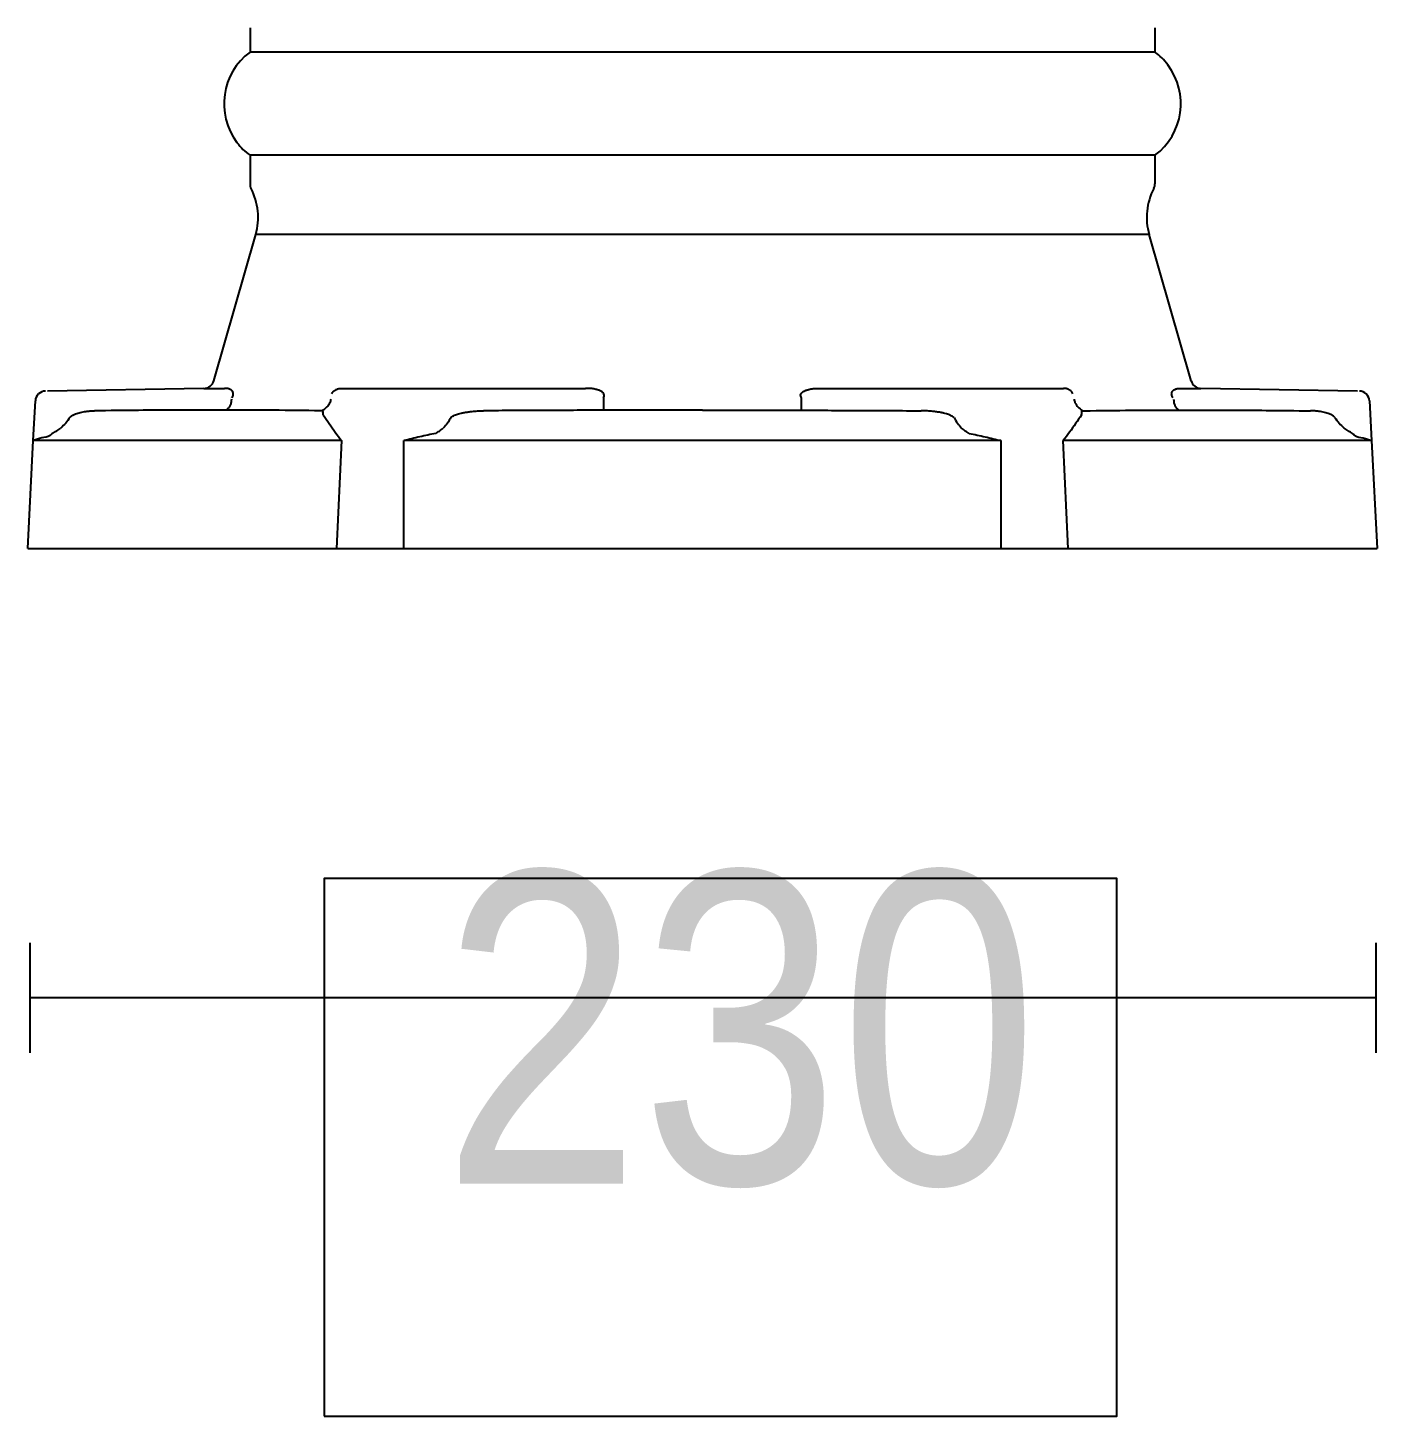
# Model space of a CAD drawing. Extents: x 0 to 275, y 0 to 470.
# Drawn here: x 47.42 to 92.13, y 0.04 to 46.04 of the extents above; entities that cross this region are included whole.
import ezdxf

# ---------------------------------------------------------------- set-up
doc = ezdxf.new("R2010")
doc.units = 0
doc.layers.add('LIVELLO_1', color=160, linetype='Continuous')
doc.styles.add('STD', font='txt')

# ---------------------------------------------------------------- blocks, each defined once
blk = doc.blocks.new('AI9-BLK1')
at = {"layer": 'LIVELLO_1', "color": 7}
for p, q in [((-83.043, -189.127), (-83.043, -189.93)), ((-53.06, -189.127), (-53.06, -189.93)), ((-53.06, -189.93), (-83.043, -189.93)), ((-83.043, -193.353), (-83.043, -194.296)), ((-53.06, -193.353), (-83.043, -193.353)), ((-53.06, -193.353), (-53.06, -194.296)), ((-84.243, -200.822), (-82.853, -195.972)), ((-53.254, -195.972), (-82.853, -195.972)), ((-51.865, -200.822), (-53.254, -195.972)), ((-84.57, -201.073), (-89.751, -201.161)), ((-84.57, -201.073), (-83.891, -201.073)), ((-80.02, -201.073), (-71.928, -201.073)), ((-71.337, -201.389), (-71.337, -201.799)), ((-64.771, -201.799), (-64.771, -201.389)), ((-64.18, -201.073), (-56.088, -201.073)), ((-52.216, -201.073), (-51.538, -201.073)), ((-46.352, -201.161), (-51.538, -201.073)), ((-90.224, -202.805), (-90.155, -201.485)), ((-45.953, -201.485), (-45.884, -202.805)), ((-90.407, -206.375), (-90.224, -202.805)), ((-80.012, -202.805), (-90.224, -202.805)), ((-80.012, -202.805), (-80.173, -206.375)), ((-77.946, -206.375), (-77.946, -202.805)), ((-68.052, -202.805), (-77.946, -202.805)), ((-58.163, -202.805), (-68.052, -202.805)), ((-58.163, -202.805), (-58.163, -206.375)), ((-45.884, -202.805), (-56.098, -202.805)), ((-55.935, -206.375), (-56.098, -202.805)), ((-45.884, -202.805), (-45.696, -206.375)), ((-90.407, -206.375), (-68.052, -206.375)), ((-68.052, -206.375), (-45.696, -206.375)), ((-90.34, -219.442), (-90.34, -223.089)), ((-45.745, -219.442), (-45.745, -223.089)), ((-45.745, -221.267), (-90.34, -221.267))]:
    blk.add_line(p, q, dxfattribs=at)
for points in [[(-80.624, -201.817), (-80.663, -201.817), (-80.705, -201.817)], [(-55.481, -201.817), (-55.44, -201.817), (-55.404, -201.817)]]:
    blk.add_lwpolyline(points, dxfattribs=at)
blk.add_lwpolyline([(-80.582, -235.123), (-54.328, -235.123), (-54.328, -217.308), (-80.582, -217.308)], close=True, dxfattribs=at)
for points, knots in [([(-83.043, -189.93), (-83.993, -190.64), (-84.185, -191.981), (-83.476, -192.926), (-83.352, -193.089), (-83.211, -193.234), (-83.043, -193.353)], [0, 0, 0, 0, 1, 1, 1, 2, 2, 2, 2]), ([(-53.06, -193.353), (-52.114, -192.643), (-51.92, -191.303), (-52.636, -190.358), (-52.756, -190.192), (-52.897, -190.05), (-53.06, -189.93)], [0, 0, 0, 0, 1, 1, 1, 2, 2, 2, 2]), ([(-83.65, -201.389), (-83.635, -201.369), (-83.622, -201.353), (-83.615, -201.333), (-83.609, -201.315), (-83.602, -201.299), (-83.602, -201.276), (-83.595, -201.267), (-83.595, -201.249), (-83.602, -201.238), (-83.602, -201.222), (-83.606, -201.211), (-83.609, -201.2), (-83.609, -201.193), (-83.613, -201.186), (-83.615, -201.179), (-83.622, -201.17), (-83.627, -201.168), (-83.632, -201.161), (-83.635, -201.152), (-83.641, -201.15), (-83.65, -201.145), (-83.653, -201.139), (-83.659, -201.136), (-83.668, -201.127), (-83.671, -201.125), (-83.678, -201.12), (-83.683, -201.118), (-83.694, -201.111), (-83.701, -201.107), (-83.704, -201.105), (-83.719, -201.1), (-83.73, -201.093), (-83.741, -201.091), (-83.754, -201.087), (-83.766, -201.082), (-83.783, -201.08), (-83.799, -201.08), (-83.814, -201.073), (-83.834, -201.073), (-83.834, -201.073), (-83.891, -201.073), (-83.891, -201.073)], [0, 0, 0, 0, 1, 1, 1, 2, 2, 2, 3, 3, 3, 4, 4, 4, 5, 5, 5, 6, 6, 6, 7, 7, 7, 8, 8, 8, 9, 9, 9, 10, 10, 10, 11, 11, 11, 12, 12, 12, 13, 13, 13, 14, 14, 14, 14]), ([(-83.659, -201.432), (-83.668, -201.464), (-83.668, -201.5), (-83.671, -201.534), (-83.678, -201.566), (-83.686, -201.595), (-83.701, -201.629), (-83.71, -201.658), (-83.726, -201.69), (-83.752, -201.717), (-83.778, -201.742), (-83.803, -201.767), (-83.834, -201.79)], [0, 0, 0, 0, 1, 1, 1, 2, 2, 2, 3, 3, 3, 4, 4, 4, 4]), ([(-80.367, -201.432), (-80.372, -201.453), (-80.379, -201.475), (-80.381, -201.493), (-80.385, -201.511), (-80.392, -201.534), (-80.397, -201.554)], [0, 0, 0, 0, 1, 1, 1, 2, 2, 2, 2]), ([(-80.33, -201.258), (-80.323, -201.245), (-80.316, -201.226), (-80.305, -201.211), (-80.293, -201.195), (-80.284, -201.181), (-80.272, -201.17), (-80.261, -201.163), (-80.249, -201.157), (-80.242, -201.145), (-80.233, -201.139), (-80.224, -201.136), (-80.215, -201.127), (-80.208, -201.125), (-80.202, -201.118), (-80.195, -201.111), (-80.189, -201.111), (-80.18, -201.105), (-80.177, -201.105), (-80.162, -201.1), (-80.154, -201.093), (-80.145, -201.091), (-80.133, -201.087), (-80.122, -201.082), (-80.111, -201.082), (-80.096, -201.08), (-80.085, -201.073), (-80.067, -201.073), (-80.067, -201.073), (-80.02, -201.073), (-80.02, -201.073)], [0, 0, 0, 0, 1, 1, 1, 2, 2, 2, 3, 3, 3, 4, 4, 4, 5, 5, 5, 6, 6, 6, 7, 7, 7, 8, 8, 8, 9, 9, 9, 10, 10, 10, 10]), ([(-71.337, -201.389), (-71.327, -201.369), (-71.316, -201.353), (-71.309, -201.333), (-71.305, -201.31), (-71.309, -201.292), (-71.316, -201.27), (-71.318, -201.258), (-71.327, -201.245), (-71.337, -201.233), (-71.347, -201.22), (-71.353, -201.211), (-71.367, -201.2), (-71.374, -201.193), (-71.386, -201.186), (-71.393, -201.179), (-71.404, -201.17), (-71.415, -201.168), (-71.425, -201.161), (-71.437, -201.152), (-71.451, -201.15), (-71.462, -201.145), (-71.473, -201.139), (-71.488, -201.136), (-71.504, -201.127), (-71.513, -201.125), (-71.53, -201.12), (-71.543, -201.118), (-71.557, -201.111), (-71.568, -201.107), (-71.583, -201.105), (-71.605, -201.1), (-71.627, -201.093), (-71.65, -201.091), (-71.676, -201.087), (-71.7, -201.082), (-71.722, -201.08), (-71.756, -201.08), (-71.789, -201.073), (-71.821, -201.073), (-71.821, -201.073), (-71.928, -201.073), (-71.928, -201.073)], [0, 0, 0, 0, 1, 1, 1, 2, 2, 2, 3, 3, 3, 4, 4, 4, 5, 5, 5, 6, 6, 6, 7, 7, 7, 8, 8, 8, 9, 9, 9, 10, 10, 10, 11, 11, 11, 12, 12, 12, 13, 13, 13, 14, 14, 14, 14]), ([(-64.771, -201.389), (-64.782, -201.369), (-64.792, -201.353), (-64.798, -201.333), (-64.803, -201.31), (-64.798, -201.292), (-64.792, -201.27), (-64.789, -201.258), (-64.782, -201.245), (-64.771, -201.233), (-64.763, -201.22), (-64.752, -201.211), (-64.741, -201.2), (-64.734, -201.193), (-64.721, -201.186), (-64.712, -201.179), (-64.701, -201.17), (-64.694, -201.168), (-64.683, -201.161), (-64.67, -201.152), (-64.657, -201.15), (-64.646, -201.145), (-64.632, -201.139), (-64.62, -201.136), (-64.606, -201.127), (-64.59, -201.125), (-64.579, -201.12), (-64.564, -201.118), (-64.551, -201.111), (-64.537, -201.107), (-64.525, -201.105), (-64.502, -201.1), (-64.482, -201.093), (-64.458, -201.091), (-64.432, -201.087), (-64.407, -201.082), (-64.387, -201.08), (-64.352, -201.08), (-64.319, -201.073), (-64.286, -201.073), (-64.286, -201.073), (-64.18, -201.073), (-64.18, -201.073)], [0, 0, 0, 0, 1, 1, 1, 2, 2, 2, 3, 3, 3, 4, 4, 4, 5, 5, 5, 6, 6, 6, 7, 7, 7, 8, 8, 8, 9, 9, 9, 10, 10, 10, 11, 11, 11, 12, 12, 12, 13, 13, 13, 14, 14, 14, 14]), ([(-55.777, -201.258), (-55.784, -201.245), (-55.791, -201.226), (-55.803, -201.211), (-55.815, -201.195), (-55.826, -201.181), (-55.835, -201.17), (-55.848, -201.163), (-55.854, -201.157), (-55.866, -201.145), (-55.877, -201.139), (-55.884, -201.136), (-55.896, -201.127), (-55.899, -201.125), (-55.905, -201.118), (-55.912, -201.111), (-55.921, -201.111), (-55.923, -201.105), (-55.93, -201.105), (-55.941, -201.1), (-55.954, -201.093), (-55.965, -201.091), (-55.974, -201.087), (-55.986, -201.082), (-55.998, -201.082), (-56.009, -201.08), (-56.023, -201.073), (-56.042, -201.073), (-56.042, -201.073), (-56.088, -201.073), (-56.088, -201.073)], [0, 0, 0, 0, 1, 1, 1, 2, 2, 2, 3, 3, 3, 4, 4, 4, 5, 5, 5, 6, 6, 6, 7, 7, 7, 8, 8, 8, 9, 9, 9, 10, 10, 10, 10]), ([(-55.74, -201.432), (-55.738, -201.453), (-55.729, -201.475), (-55.727, -201.493), (-55.722, -201.511), (-55.715, -201.534), (-55.711, -201.554)], [0, 0, 0, 0, 1, 1, 1, 2, 2, 2, 2]), ([(-52.459, -201.389), (-52.468, -201.369), (-52.485, -201.353), (-52.492, -201.333), (-52.503, -201.315), (-52.506, -201.299), (-52.506, -201.276), (-52.51, -201.267), (-52.51, -201.249), (-52.506, -201.238), (-52.506, -201.222), (-52.503, -201.211), (-52.499, -201.2), (-52.494, -201.193), (-52.492, -201.186), (-52.492, -201.179), (-52.485, -201.17), (-52.481, -201.168), (-52.476, -201.161), (-52.474, -201.152), (-52.466, -201.15), (-52.459, -201.145), (-52.455, -201.139), (-52.448, -201.136), (-52.441, -201.127), (-52.437, -201.125), (-52.43, -201.12), (-52.423, -201.118), (-52.415, -201.111), (-52.406, -201.107), (-52.399, -201.105), (-52.388, -201.1), (-52.379, -201.093), (-52.367, -201.091), (-52.353, -201.087), (-52.342, -201.082), (-52.328, -201.08), (-52.309, -201.08), (-52.293, -201.073), (-52.274, -201.073), (-52.274, -201.073), (-52.216, -201.073), (-52.216, -201.073)], [0, 0, 0, 0, 1, 1, 1, 2, 2, 2, 3, 3, 3, 4, 4, 4, 5, 5, 5, 6, 6, 6, 7, 7, 7, 8, 8, 8, 9, 9, 9, 10, 10, 10, 11, 11, 11, 12, 12, 12, 13, 13, 13, 14, 14, 14, 14]), ([(-52.443, -201.432), (-52.441, -201.464), (-52.441, -201.5), (-52.437, -201.534), (-52.43, -201.566), (-52.417, -201.595), (-52.406, -201.629), (-52.397, -201.658), (-52.379, -201.69), (-52.355, -201.717), (-52.33, -201.742), (-52.304, -201.767), (-52.274, -201.79)], [0, 0, 0, 0, 1, 1, 1, 2, 2, 2, 3, 3, 3, 4, 4, 4, 4]), ([(-89.013, -202.036), (-88.978, -202.011), (-88.95, -201.986), (-88.918, -201.962), (-88.887, -201.948), (-88.856, -201.932), (-88.82, -201.919), (-88.796, -201.912), (-88.77, -201.905), (-88.744, -201.894), (-88.719, -201.884), (-88.693, -201.878), (-88.668, -201.869), (-88.635, -201.862), (-88.606, -201.86), (-88.575, -201.853), (-88.542, -201.844), (-88.511, -201.842), (-88.48, -201.837), (-88.436, -201.83), (-88.392, -201.824), (-88.348, -201.819), (-88.295, -201.817), (-88.246, -201.817), (-88.195, -201.817)], [0, 0, 0, 0, 1, 1, 1, 2, 2, 2, 3, 3, 3, 4, 4, 4, 5, 5, 5, 6, 6, 6, 7, 7, 7, 8, 8, 8, 8]), ([(-83.834, -201.79), (-83.834, -201.79), (-84.671, -201.79), (-84.671, -201.79), (-84.965, -201.794), (-85.255, -201.794), (-85.544, -201.794), (-85.938, -201.799), (-86.339, -201.799), (-86.735, -201.801), (-87.221, -201.806), (-87.707, -201.81), (-88.195, -201.817)], [0, 0, 0, 0, 1, 1, 1, 2, 2, 2, 3, 3, 3, 4, 4, 4, 4]), ([(-80.705, -201.817), (-81.229, -201.81), (-81.747, -201.801), (-82.268, -201.799), (-82.791, -201.794), (-83.312, -201.794), (-83.834, -201.79)], [0, 0, 0, 0, 1, 1, 1, 2, 2, 2, 2]), ([(-80.397, -201.554), (-80.425, -201.6), (-80.46, -201.652), (-80.494, -201.686), (-80.536, -201.731), (-80.591, -201.771), (-80.637, -201.81)], [0, 0, 0, 0, 1, 1, 1, 2, 2, 2, 2]), ([(-80.617, -201.948), (-80.619, -201.925), (-80.624, -201.905), (-80.624, -201.88), (-80.626, -201.86), (-80.626, -201.837), (-80.624, -201.817)], [0, 0, 0, 0, 1, 1, 1, 2, 2, 2, 2]), ([(-76.389, -202.036), (-76.35, -202.011), (-76.309, -201.986), (-76.264, -201.962), (-76.225, -201.943), (-76.181, -201.93), (-76.139, -201.919), (-76.107, -201.912), (-76.075, -201.905), (-76.042, -201.894), (-76.004, -201.884), (-75.968, -201.878), (-75.938, -201.869), (-75.898, -201.862), (-75.854, -201.86), (-75.814, -201.853), (-75.772, -201.844), (-75.728, -201.842), (-75.683, -201.837), (-75.628, -201.83), (-75.565, -201.824), (-75.507, -201.819), (-75.438, -201.817), (-75.37, -201.817), (-75.306, -201.817)], [0, 0, 0, 0, 1, 1, 1, 2, 2, 2, 3, 3, 3, 4, 4, 4, 5, 5, 5, 6, 6, 6, 7, 7, 7, 8, 8, 8, 8]), ([(-71.337, -201.799), (-71.997, -201.799), (-72.659, -201.801), (-73.319, -201.806), (-73.983, -201.806), (-74.641, -201.81), (-75.306, -201.817)], [0, 0, 0, 0, 1, 1, 1, 2, 2, 2, 2]), ([(-68.052, -201.79), (-68.052, -201.79), (-68.052, -201.79), (-68.052, -201.79), (-68.052, -201.79), (-68.057, -201.79), (-68.057, -201.79), (-68.057, -201.79), (-68.059, -201.79), (-68.059, -201.79), (-68.059, -201.79), (-68.063, -201.79), (-68.063, -201.79), (-68.063, -201.79), (-68.068, -201.79), (-68.068, -201.79), (-68.068, -201.79), (-68.07, -201.79), (-68.07, -201.79), (-68.07, -201.79), (-68.075, -201.79), (-68.075, -201.79), (-68.075, -201.79), (-68.077, -201.79), (-68.077, -201.79), (-68.077, -201.79), (-68.086, -201.79), (-68.086, -201.79), (-68.086, -201.79), (-68.088, -201.79), (-68.088, -201.79), (-68.088, -201.79), (-68.095, -201.79), (-68.095, -201.79), (-68.095, -201.79), (-68.101, -201.79), (-68.101, -201.79), (-68.101, -201.79), (-68.107, -201.79), (-68.107, -201.79), (-68.107, -201.79), (-68.119, -201.79), (-68.119, -201.79), (-68.119, -201.79), (-68.121, -201.79), (-68.121, -201.79), (-68.121, -201.79), (-68.132, -201.79), (-68.132, -201.79), (-68.132, -201.79), (-68.139, -201.79), (-68.139, -201.79), (-68.139, -201.79), (-68.146, -201.79), (-68.146, -201.79), (-68.146, -201.79), (-68.158, -201.79), (-68.158, -201.79), (-68.158, -201.79), (-68.165, -201.79), (-68.165, -201.79), (-68.165, -201.79), (-68.176, -201.79), (-68.176, -201.79), (-68.176, -201.79), (-68.188, -201.79), (-68.188, -201.79), (-68.188, -201.79), (-68.2, -201.79), (-68.2, -201.79), (-68.2, -201.79), (-68.207, -201.79), (-68.207, -201.79), (-68.207, -201.79), (-68.216, -201.79), (-68.216, -201.79), (-68.216, -201.79), (-68.232, -201.79), (-68.232, -201.79), (-68.232, -201.79), (-68.244, -201.79), (-68.244, -201.79), (-68.244, -201.79), (-68.253, -201.79), (-68.253, -201.79), (-68.253, -201.79), (-68.265, -201.79), (-68.265, -201.79), (-68.265, -201.79), (-68.276, -201.79), (-68.276, -201.79), (-68.276, -201.79), (-68.29, -201.79), (-68.29, -201.79), (-68.29, -201.79), (-68.304, -201.79), (-68.304, -201.79), (-68.304, -201.79), (-68.316, -201.79), (-68.316, -201.79), (-68.316, -201.79), (-68.327, -201.79), (-68.327, -201.79), (-68.327, -201.79), (-68.341, -201.79), (-68.341, -201.79), (-68.341, -201.79), (-68.357, -201.79), (-68.357, -201.79), (-68.357, -201.79), (-68.371, -201.79), (-68.371, -201.79), (-68.371, -201.79), (-68.382, -201.79), (-68.382, -201.79), (-68.382, -201.79), (-68.397, -201.79), (-68.397, -201.79), (-68.397, -201.79), (-68.41, -201.79), (-68.41, -201.79), (-68.41, -201.79), (-68.426, -201.79), (-68.426, -201.79), (-68.426, -201.79), (-68.441, -201.79), (-68.441, -201.79), (-68.441, -201.79), (-68.452, -201.79), (-68.452, -201.79), (-68.452, -201.79), (-68.47, -201.79), (-68.47, -201.79), (-68.47, -201.79), (-68.484, -201.79), (-68.484, -201.79), (-68.484, -201.79), (-68.499, -201.79), (-68.499, -201.79), (-68.499, -201.79), (-68.515, -201.79), (-68.515, -201.79), (-68.515, -201.79), (-68.528, -201.79), (-68.528, -201.79), (-68.528, -201.79), (-68.543, -201.79), (-68.543, -201.79), (-68.543, -201.79), (-68.559, -201.79), (-68.559, -201.79), (-68.559, -201.79), (-68.572, -201.79), (-68.572, -201.79), (-68.572, -201.79), (-68.591, -201.79), (-68.591, -201.79), (-68.591, -201.79), (-68.605, -201.79), (-68.605, -201.79), (-68.605, -201.79), (-68.618, -201.79), (-68.618, -201.79), (-68.618, -201.79), (-68.635, -201.79), (-68.635, -201.79), (-68.635, -201.79), (-68.649, -201.79), (-68.649, -201.79), (-68.649, -201.79), (-68.667, -201.79), (-68.667, -201.79), (-68.667, -201.79), (-68.68, -201.79), (-68.68, -201.79), (-68.68, -201.79), (-68.698, -201.79), (-68.698, -201.79), (-68.698, -201.79), (-68.711, -201.79), (-68.711, -201.79), (-68.711, -201.79), (-68.76, -201.79), (-68.76, -201.79), (-68.76, -201.79), (-68.806, -201.79), (-68.806, -201.79), (-68.806, -201.79), (-68.855, -201.79), (-68.855, -201.79), (-68.855, -201.79), (-68.901, -201.79), (-68.901, -201.79), (-68.901, -201.79), (-68.95, -201.79), (-68.95, -201.79), (-68.95, -201.79), (-68.996, -201.79), (-68.996, -201.79), (-68.996, -201.79), (-69.04, -201.79), (-69.04, -201.79), (-69.04, -201.79), (-69.089, -201.79), (-69.089, -201.79), (-69.089, -201.79), (-69.133, -201.79), (-69.133, -201.79), (-69.133, -201.79), (-69.177, -201.79), (-69.177, -201.79), (-69.177, -201.79), (-69.226, -201.79), (-69.226, -201.79), (-69.226, -201.79), (-69.272, -201.79), (-69.272, -201.79), (-69.272, -201.79), (-69.316, -201.79), (-69.316, -201.79), (-69.316, -201.79), (-69.36, -201.79), (-69.36, -201.79), (-69.36, -201.79), (-69.409, -201.79), (-69.409, -201.79), (-69.418, -201.794), (-69.436, -201.794), (-69.453, -201.794), (-69.453, -201.794), (-69.496, -201.794), (-69.496, -201.794), (-69.496, -201.794), (-69.542, -201.794), (-69.542, -201.794), (-69.542, -201.794), (-69.591, -201.794), (-69.591, -201.794), (-69.591, -201.794), (-69.635, -201.794), (-69.635, -201.794), (-69.635, -201.794), (-69.679, -201.794), (-69.679, -201.794), (-69.679, -201.794), (-69.725, -201.794), (-69.725, -201.794), (-69.725, -201.794), (-69.774, -201.794), (-69.774, -201.794), (-69.774, -201.794), (-69.82, -201.794), (-69.82, -201.794), (-69.82, -201.794), (-69.869, -201.794), (-69.869, -201.794), (-69.869, -201.794), (-69.918, -201.794), (-69.918, -201.794), (-69.918, -201.794), (-69.944, -201.794), (-69.944, -201.794), (-69.944, -201.794), (-69.968, -201.794), (-69.968, -201.794), (-69.968, -201.794), (-69.994, -201.794), (-69.994, -201.794), (-69.994, -201.794), (-70.019, -201.794), (-70.019, -201.794), (-70.019, -201.794), (-70.045, -201.794), (-70.045, -201.794), (-70.045, -201.794), (-70.075, -201.794), (-70.075, -201.794), (-70.075, -201.794), (-70.101, -201.794), (-70.101, -201.794), (-70.101, -201.794), (-70.127, -201.794), (-70.127, -201.794), (-70.127, -201.794), (-70.151, -201.794), (-70.151, -201.794), (-70.151, -201.794), (-70.18, -201.794), (-70.18, -201.794), (-70.18, -201.794), (-70.205, -201.794), (-70.205, -201.794), (-70.205, -201.794), (-70.233, -201.794), (-70.233, -201.794), (-70.233, -201.794), (-70.26, -201.794), (-70.26, -201.794), (-70.26, -201.794), (-70.286, -201.794), (-70.286, -201.794), (-70.286, -201.794), (-70.311, -201.794), (-70.311, -201.794), (-70.311, -201.794), (-70.339, -201.794), (-70.339, -201.794), (-70.339, -201.794), (-70.367, -201.794), (-70.367, -201.794), (-70.367, -201.794), (-70.392, -201.794), (-70.392, -201.794), (-70.392, -201.794), (-70.418, -201.794), (-70.418, -201.794), (-70.418, -201.794), (-70.448, -201.794), (-70.448, -201.794), (-70.448, -201.794), (-70.474, -201.794), (-70.474, -201.794), (-70.474, -201.794), (-70.499, -201.794), (-70.499, -201.794), (-70.499, -201.794), (-70.525, -201.794), (-70.525, -201.794), (-70.525, -201.794), (-70.55, -201.794), (-70.55, -201.794), (-70.55, -201.794), (-70.576, -201.794), (-70.576, -201.794), (-70.576, -201.794), (-70.6, -201.794), (-70.6, -201.794), (-70.6, -201.794), (-70.626, -201.794), (-70.626, -201.794), (-70.626, -201.794), (-70.653, -201.794), (-70.653, -201.794), (-70.653, -201.794), (-70.679, -201.794), (-70.679, -201.794), (-70.679, -201.794), (-70.705, -201.794), (-70.705, -201.794), (-70.705, -201.794), (-70.73, -201.794), (-70.73, -201.794), (-70.73, -201.794), (-70.756, -201.794), (-70.756, -201.794), (-70.756, -201.794), (-70.777, -201.794), (-70.777, -201.794), (-70.777, -201.794), (-70.803, -201.794), (-70.803, -201.794), (-70.803, -201.794), (-70.825, -201.794), (-70.825, -201.794), (-70.825, -201.794), (-70.851, -201.794), (-70.851, -201.794), (-70.851, -201.794), (-70.876, -201.794), (-70.876, -201.794), (-70.876, -201.794), (-70.9, -201.794), (-70.9, -201.794), (-70.9, -201.794), (-70.92, -201.794), (-70.92, -201.794), (-70.92, -201.794), (-70.941, -201.794), (-70.941, -201.794), (-70.941, -201.794), (-70.964, -201.794), (-70.964, -201.794), (-70.964, -201.794), (-70.989, -201.794), (-70.989, -201.794), (-70.989, -201.794), (-71.008, -201.794), (-71.008, -201.794), (-71.008, -201.794), (-71.029, -201.794), (-71.029, -201.794), (-71.029, -201.794), (-71.053, -201.794), (-71.053, -201.794), (-71.053, -201.794), (-71.073, -201.794), (-71.073, -201.794), (-71.073, -201.794), (-71.097, -201.794), (-71.097, -201.794), (-71.097, -201.794), (-71.115, -201.794), (-71.115, -201.794), (-71.115, -201.794), (-71.133, -201.794), (-71.133, -201.794), (-71.133, -201.794), (-71.154, -201.794), (-71.154, -201.794), (-71.154, -201.794), (-71.172, -201.794), (-71.172, -201.794), (-71.172, -201.794), (-71.192, -201.794), (-71.192, -201.794), (-71.192, -201.794), (-71.21, -201.794), (-71.21, -201.794), (-71.21, -201.794), (-71.228, -201.794), (-71.228, -201.794), (-71.228, -201.794), (-71.243, -201.794), (-71.243, -201.794), (-71.243, -201.794), (-71.261, -201.794), (-71.261, -201.794), (-71.261, -201.794), (-71.276, -201.794), (-71.276, -201.794), (-71.276, -201.794), (-71.293, -201.794), (-71.293, -201.794), (-71.298, -201.794), (-71.302, -201.794), (-71.309, -201.799), (-71.309, -201.799), (-71.323, -201.799), (-71.323, -201.799), (-71.323, -201.799), (-71.337, -201.799), (-71.337, -201.799)], [0, 0, 0, 0, 1, 1, 1, 2, 2, 2, 3, 3, 3, 4, 4, 4, 5, 5, 5, 6, 6, 6, 7, 7, 7, 8, 8, 8, 9, 9, 9, 10, 10, 10, 11, 11, 11, 12, 12, 12, 13, 13, 13, 14, 14, 14, 15, 15, 15, 16, 16, 16, 17, 17, 17, 18, 18, 18, 19, 19, 19, 20, 20, 20, 21, 21, 21, 22, 22, 22, 23, 23, 23, 24, 24, 24, 25, 25, 25, 26, 26, 26, 27, 27, 27, 28, 28, 28, 29, 29, 29, 30, 30, 30, 31, 31, 31, 32, 32, 32, 33, 33, 33, 34, 34, 34, 35, 35, 35, 36, 36, 36, 37, 37, 37, 38, 38, 38, 39, 39, 39, 40, 40, 40, 41, 41, 41, 42, 42, 42, 43, 43, 43, 44, 44, 44, 45, 45, 45, 46, 46, 46, 47, 47, 47, 48, 48, 48, 49, 49, 49, 50, 50, 50, 51, 51, 51, 52, 52, 52, 53, 53, 53, 54, 54, 54, 55, 55, 55, 56, 56, 56, 57, 57, 57, 58, 58, 58, 59, 59, 59, 60, 60, 60, 61, 61, 61, 62, 62, 62, 63, 63, 63, 64, 64, 64, 65, 65, 65, 66, 66, 66, 67, 67, 67, 68, 68, 68, 69, 69, 69, 70, 70, 70, 71, 71, 71, 72, 72, 72, 73, 73, 73, 74, 74, 74, 75, 75, 75, 76, 76, 76, 77, 77, 77, 78, 78, 78, 79, 79, 79, 80, 80, 80, 81, 81, 81, 82, 82, 82, 83, 83, 83, 84, 84, 84, 85, 85, 85, 86, 86, 86, 87, 87, 87, 88, 88, 88, 89, 89, 89, 90, 90, 90, 91, 91, 91, 92, 92, 92, 93, 93, 93, 94, 94, 94, 95, 95, 95, 96, 96, 96, 97, 97, 97, 98, 98, 98, 99, 99, 99, 100, 100, 100, 101, 101, 101, 102, 102, 102, 103, 103, 103, 104, 104, 104, 105, 105, 105, 106, 106, 106, 107, 107, 107, 108, 108, 108, 109, 109, 109, 110, 110, 110, 111, 111, 111, 112, 112, 112, 113, 113, 113, 114, 114, 114, 115, 115, 115, 116, 116, 116, 117, 117, 117, 118, 118, 118, 119, 119, 119, 120, 120, 120, 121, 121, 121, 122, 122, 122, 123, 123, 123, 124, 124, 124, 125, 125, 125, 126, 126, 126, 127, 127, 127, 128, 128, 128, 129, 129, 129, 130, 130, 130, 131, 131, 131, 132, 132, 132, 133, 133, 133, 134, 134, 134, 135, 135, 135, 136, 136, 136, 137, 137, 137, 138, 138, 138, 139, 139, 139, 140, 140, 140, 141, 141, 141, 142, 142, 142, 143, 143, 143, 144, 144, 144, 145, 145, 145, 146, 146, 146, 147, 147, 147, 147]), ([(-68.052, -201.79), (-68.052, -201.79), (-68.052, -201.79), (-68.052, -201.79), (-68.052, -201.79), (-68.049, -201.79), (-68.049, -201.79), (-68.049, -201.79), (-68.044, -201.79), (-68.044, -201.79), (-68.044, -201.79), (-68.042, -201.79), (-68.042, -201.79), (-68.042, -201.79), (-68.037, -201.79), (-68.037, -201.79), (-68.037, -201.79), (-68.033, -201.79), (-68.033, -201.79), (-68.033, -201.79), (-68.031, -201.79), (-68.031, -201.79), (-68.031, -201.79), (-68.024, -201.79), (-68.024, -201.79), (-68.024, -201.79), (-68.019, -201.79), (-68.019, -201.79), (-68.019, -201.79), (-68.013, -201.79), (-68.013, -201.79), (-68.013, -201.79), (-68.006, -201.79), (-68.006, -201.79), (-68.006, -201.79), (-67.998, -201.79), (-67.998, -201.79), (-67.998, -201.79), (-67.989, -201.79), (-67.989, -201.79), (-67.989, -201.79), (-67.982, -201.79), (-67.982, -201.79), (-67.982, -201.79), (-67.975, -201.79), (-67.975, -201.79), (-67.975, -201.79), (-67.968, -201.79), (-67.968, -201.79), (-67.968, -201.79), (-67.957, -201.79), (-67.957, -201.79), (-67.957, -201.79), (-67.949, -201.79), (-67.949, -201.79), (-67.949, -201.79), (-67.942, -201.79), (-67.942, -201.79), (-67.942, -201.79), (-67.931, -201.79), (-67.931, -201.79), (-67.931, -201.79), (-67.92, -201.79), (-67.92, -201.79), (-67.92, -201.79), (-67.911, -201.79), (-67.911, -201.79), (-67.911, -201.79), (-67.898, -201.79), (-67.898, -201.79), (-67.898, -201.79), (-67.887, -201.79), (-67.887, -201.79), (-67.887, -201.79), (-67.876, -201.79), (-67.876, -201.79), (-67.876, -201.79), (-67.867, -201.79), (-67.867, -201.79), (-67.867, -201.79), (-67.854, -201.79), (-67.854, -201.79), (-67.854, -201.79), (-67.843, -201.79), (-67.843, -201.79), (-67.843, -201.79), (-67.832, -201.79), (-67.832, -201.79), (-67.832, -201.79), (-67.818, -201.79), (-67.818, -201.79), (-67.818, -201.79), (-67.803, -201.79), (-67.803, -201.79), (-67.803, -201.79), (-67.792, -201.79), (-67.792, -201.79), (-67.792, -201.79), (-67.778, -201.79), (-67.778, -201.79), (-67.778, -201.79), (-67.767, -201.79), (-67.767, -201.79), (-67.767, -201.79), (-67.752, -201.79), (-67.752, -201.79), (-67.752, -201.79), (-67.737, -201.79), (-67.737, -201.79), (-67.737, -201.79), (-67.728, -201.79), (-67.728, -201.79), (-67.728, -201.79), (-67.711, -201.79), (-67.711, -201.79), (-67.711, -201.79), (-67.697, -201.79), (-67.697, -201.79), (-67.697, -201.79), (-67.681, -201.79), (-67.681, -201.79), (-67.681, -201.79), (-67.668, -201.79), (-67.668, -201.79), (-67.668, -201.79), (-67.653, -201.79), (-67.653, -201.79), (-67.653, -201.79), (-67.639, -201.79), (-67.639, -201.79), (-67.639, -201.79), (-67.624, -201.79), (-67.624, -201.79), (-67.624, -201.79), (-67.609, -201.79), (-67.609, -201.79), (-67.609, -201.79), (-67.595, -201.79), (-67.595, -201.79), (-67.595, -201.79), (-67.58, -201.79), (-67.58, -201.79), (-67.58, -201.79), (-67.56, -201.79), (-67.56, -201.79), (-67.56, -201.79), (-67.547, -201.79), (-67.547, -201.79), (-67.547, -201.79), (-67.535, -201.79), (-67.535, -201.79), (-67.535, -201.79), (-67.516, -201.79), (-67.516, -201.79), (-67.516, -201.79), (-67.503, -201.79), (-67.503, -201.79), (-67.503, -201.79), (-67.489, -201.79), (-67.489, -201.79), (-67.489, -201.79), (-67.473, -201.79), (-67.473, -201.79), (-67.473, -201.79), (-67.459, -201.79), (-67.459, -201.79), (-67.459, -201.79), (-67.441, -201.79), (-67.441, -201.79), (-67.441, -201.79), (-67.427, -201.79), (-67.427, -201.79), (-67.427, -201.79), (-67.41, -201.79), (-67.41, -201.79), (-67.41, -201.79), (-67.396, -201.79), (-67.396, -201.79), (-67.396, -201.79), (-67.35, -201.79), (-67.35, -201.79), (-67.35, -201.79), (-67.301, -201.79), (-67.301, -201.79), (-67.301, -201.79), (-67.253, -201.79), (-67.253, -201.79), (-67.253, -201.79), (-67.206, -201.79), (-67.206, -201.79), (-67.206, -201.79), (-67.158, -201.79), (-67.158, -201.79), (-67.158, -201.79), (-67.111, -201.79), (-67.111, -201.79), (-67.111, -201.79), (-67.067, -201.79), (-67.067, -201.79), (-67.067, -201.79), (-67.019, -201.79), (-67.019, -201.79), (-67.019, -201.79), (-66.975, -201.79), (-66.975, -201.79), (-66.975, -201.79), (-66.928, -201.79), (-66.928, -201.79), (-66.928, -201.79), (-66.884, -201.79), (-66.884, -201.79), (-66.884, -201.79), (-66.836, -201.79), (-66.836, -201.79), (-66.836, -201.79), (-66.791, -201.79), (-66.791, -201.79), (-66.791, -201.79), (-66.747, -201.79), (-66.747, -201.79), (-66.747, -201.79), (-66.702, -201.79), (-66.702, -201.79), (-66.685, -201.794), (-66.672, -201.794), (-66.658, -201.794), (-66.658, -201.794), (-66.614, -201.794), (-66.614, -201.794), (-66.614, -201.794), (-66.565, -201.794), (-66.565, -201.794), (-66.565, -201.794), (-66.517, -201.794), (-66.517, -201.794), (-66.517, -201.794), (-66.473, -201.794), (-66.473, -201.794), (-66.473, -201.794), (-66.426, -201.794), (-66.426, -201.794), (-66.426, -201.794), (-66.382, -201.794), (-66.382, -201.794), (-66.382, -201.794), (-66.334, -201.794), (-66.334, -201.794), (-66.334, -201.794), (-66.287, -201.794), (-66.287, -201.794), (-66.287, -201.794), (-66.239, -201.794), (-66.239, -201.794), (-66.239, -201.794), (-66.192, -201.794), (-66.192, -201.794), (-66.192, -201.794), (-66.164, -201.794), (-66.164, -201.794), (-66.164, -201.794), (-66.141, -201.794), (-66.141, -201.794), (-66.141, -201.794), (-66.111, -201.794), (-66.111, -201.794), (-66.111, -201.794), (-66.086, -201.794), (-66.086, -201.794), (-66.086, -201.794), (-66.062, -201.794), (-66.062, -201.794), (-66.062, -201.794), (-66.035, -201.794), (-66.035, -201.794), (-66.035, -201.794), (-66.009, -201.794), (-66.009, -201.794), (-66.009, -201.794), (-65.98, -201.794), (-65.98, -201.794), (-65.98, -201.794), (-65.954, -201.794), (-65.954, -201.794), (-65.954, -201.794), (-65.929, -201.794), (-65.929, -201.794), (-65.929, -201.794), (-65.903, -201.794), (-65.903, -201.794), (-65.903, -201.794), (-65.877, -201.794), (-65.877, -201.794), (-65.877, -201.794), (-65.847, -201.794), (-65.847, -201.794), (-65.847, -201.794), (-65.821, -201.794), (-65.821, -201.794), (-65.821, -201.794), (-65.792, -201.794), (-65.792, -201.794), (-65.792, -201.794), (-65.766, -201.794), (-65.766, -201.794), (-65.766, -201.794), (-65.741, -201.794), (-65.741, -201.794), (-65.741, -201.794), (-65.715, -201.794), (-65.715, -201.794), (-65.715, -201.794), (-65.69, -201.794), (-65.69, -201.794), (-65.69, -201.794), (-65.66, -201.794), (-65.66, -201.794), (-65.66, -201.794), (-65.634, -201.794), (-65.634, -201.794), (-65.634, -201.794), (-65.609, -201.794), (-65.609, -201.794), (-65.609, -201.794), (-65.583, -201.794), (-65.583, -201.794), (-65.583, -201.794), (-65.558, -201.794), (-65.558, -201.794), (-65.558, -201.794), (-65.527, -201.794), (-65.527, -201.794), (-65.527, -201.794), (-65.507, -201.794), (-65.507, -201.794), (-65.507, -201.794), (-65.481, -201.794), (-65.481, -201.794), (-65.481, -201.794), (-65.452, -201.794), (-65.452, -201.794), (-65.452, -201.794), (-65.43, -201.794), (-65.43, -201.794), (-65.43, -201.794), (-65.403, -201.794), (-65.403, -201.794), (-65.403, -201.794), (-65.377, -201.794), (-65.377, -201.794), (-65.377, -201.794), (-65.352, -201.794), (-65.352, -201.794), (-65.352, -201.794), (-65.331, -201.794), (-65.331, -201.794), (-65.331, -201.794), (-65.306, -201.794), (-65.306, -201.794), (-65.306, -201.794), (-65.282, -201.794), (-65.282, -201.794), (-65.282, -201.794), (-65.257, -201.794), (-65.257, -201.794), (-65.257, -201.794), (-65.231, -201.794), (-65.231, -201.794), (-65.231, -201.794), (-65.211, -201.794), (-65.211, -201.794), (-65.211, -201.794), (-65.187, -201.794), (-65.187, -201.794), (-65.187, -201.794), (-65.162, -201.794), (-65.162, -201.794), (-65.162, -201.794), (-65.141, -201.794), (-65.141, -201.794), (-65.141, -201.794), (-65.118, -201.794), (-65.118, -201.794), (-65.118, -201.794), (-65.097, -201.794), (-65.097, -201.794), (-65.097, -201.794), (-65.074, -201.794), (-65.074, -201.794), (-65.074, -201.794), (-65.055, -201.794), (-65.055, -201.794), (-65.055, -201.794), (-65.035, -201.794), (-65.035, -201.794), (-65.035, -201.794), (-65.011, -201.794), (-65.011, -201.794), (-65.011, -201.794), (-64.993, -201.794), (-64.993, -201.794), (-64.993, -201.794), (-64.975, -201.794), (-64.975, -201.794), (-64.975, -201.794), (-64.953, -201.794), (-64.953, -201.794), (-64.953, -201.794), (-64.935, -201.794), (-64.935, -201.794), (-64.935, -201.794), (-64.917, -201.794), (-64.917, -201.794), (-64.917, -201.794), (-64.898, -201.794), (-64.898, -201.794), (-64.898, -201.794), (-64.88, -201.794), (-64.88, -201.794), (-64.88, -201.794), (-64.865, -201.794), (-64.865, -201.794), (-64.865, -201.794), (-64.847, -201.794), (-64.847, -201.794), (-64.847, -201.794), (-64.833, -201.794), (-64.833, -201.794), (-64.833, -201.794), (-64.814, -201.794), (-64.814, -201.794), (-64.81, -201.794), (-64.803, -201.794), (-64.798, -201.799), (-64.798, -201.799), (-64.785, -201.799), (-64.785, -201.799), (-64.785, -201.799), (-64.771, -201.799), (-64.771, -201.799)], [0, 0, 0, 0, 1, 1, 1, 2, 2, 2, 3, 3, 3, 4, 4, 4, 5, 5, 5, 6, 6, 6, 7, 7, 7, 8, 8, 8, 9, 9, 9, 10, 10, 10, 11, 11, 11, 12, 12, 12, 13, 13, 13, 14, 14, 14, 15, 15, 15, 16, 16, 16, 17, 17, 17, 18, 18, 18, 19, 19, 19, 20, 20, 20, 21, 21, 21, 22, 22, 22, 23, 23, 23, 24, 24, 24, 25, 25, 25, 26, 26, 26, 27, 27, 27, 28, 28, 28, 29, 29, 29, 30, 30, 30, 31, 31, 31, 32, 32, 32, 33, 33, 33, 34, 34, 34, 35, 35, 35, 36, 36, 36, 37, 37, 37, 38, 38, 38, 39, 39, 39, 40, 40, 40, 41, 41, 41, 42, 42, 42, 43, 43, 43, 44, 44, 44, 45, 45, 45, 46, 46, 46, 47, 47, 47, 48, 48, 48, 49, 49, 49, 50, 50, 50, 51, 51, 51, 52, 52, 52, 53, 53, 53, 54, 54, 54, 55, 55, 55, 56, 56, 56, 57, 57, 57, 58, 58, 58, 59, 59, 59, 60, 60, 60, 61, 61, 61, 62, 62, 62, 63, 63, 63, 64, 64, 64, 65, 65, 65, 66, 66, 66, 67, 67, 67, 68, 68, 68, 69, 69, 69, 70, 70, 70, 71, 71, 71, 72, 72, 72, 73, 73, 73, 74, 74, 74, 75, 75, 75, 76, 76, 76, 77, 77, 77, 78, 78, 78, 79, 79, 79, 80, 80, 80, 81, 81, 81, 82, 82, 82, 83, 83, 83, 84, 84, 84, 85, 85, 85, 86, 86, 86, 87, 87, 87, 88, 88, 88, 89, 89, 89, 90, 90, 90, 91, 91, 91, 92, 92, 92, 93, 93, 93, 94, 94, 94, 95, 95, 95, 96, 96, 96, 97, 97, 97, 98, 98, 98, 99, 99, 99, 100, 100, 100, 101, 101, 101, 102, 102, 102, 103, 103, 103, 104, 104, 104, 105, 105, 105, 106, 106, 106, 107, 107, 107, 108, 108, 108, 109, 109, 109, 110, 110, 110, 111, 111, 111, 112, 112, 112, 113, 113, 113, 114, 114, 114, 115, 115, 115, 116, 116, 116, 117, 117, 117, 118, 118, 118, 119, 119, 119, 120, 120, 120, 121, 121, 121, 122, 122, 122, 123, 123, 123, 124, 124, 124, 125, 125, 125, 126, 126, 126, 127, 127, 127, 128, 128, 128, 129, 129, 129, 130, 130, 130, 131, 131, 131, 132, 132, 132, 133, 133, 133, 134, 134, 134, 135, 135, 135, 136, 136, 136, 137, 137, 137, 138, 138, 138, 139, 139, 139, 140, 140, 140, 141, 141, 141, 142, 142, 142, 143, 143, 143, 144, 144, 144, 145, 145, 145, 146, 146, 146, 146]), ([(-64.771, -201.799), (-64.111, -201.799), (-63.448, -201.801), (-62.788, -201.806), (-62.127, -201.806), (-61.462, -201.81), (-60.802, -201.817)], [0, 0, 0, 0, 1, 1, 1, 2, 2, 2, 2]), ([(-59.716, -202.036), (-59.761, -202.011), (-59.799, -201.986), (-59.843, -201.962), (-59.883, -201.943), (-59.925, -201.93), (-59.969, -201.919), (-60.001, -201.912), (-60.033, -201.905), (-60.066, -201.894), (-60.101, -201.884), (-60.137, -201.878), (-60.17, -201.869), (-60.209, -201.862), (-60.253, -201.86), (-60.295, -201.853), (-60.339, -201.844), (-60.383, -201.842), (-60.422, -201.837), (-60.481, -201.83), (-60.538, -201.824), (-60.6, -201.819), (-60.667, -201.817), (-60.737, -201.817), (-60.802, -201.817)], [0, 0, 0, 0, 1, 1, 1, 2, 2, 2, 3, 3, 3, 4, 4, 4, 5, 5, 5, 6, 6, 6, 7, 7, 7, 8, 8, 8, 8]), ([(-55.711, -201.554), (-55.678, -201.6), (-55.65, -201.652), (-55.614, -201.686), (-55.57, -201.731), (-55.519, -201.771), (-55.47, -201.81)], [0, 0, 0, 0, 1, 1, 1, 2, 2, 2, 2]), ([(-55.49, -201.948), (-55.488, -201.925), (-55.484, -201.905), (-55.481, -201.88), (-55.481, -201.88), (-55.481, -201.817), (-55.481, -201.817)], [0, 0, 0, 0, 1, 1, 1, 2, 2, 2, 2]), ([(-55.404, -201.817), (-54.879, -201.81), (-54.361, -201.801), (-53.835, -201.799), (-53.316, -201.794), (-52.795, -201.794), (-52.274, -201.79)], [0, 0, 0, 0, 1, 1, 1, 2, 2, 2, 2]), ([(-52.274, -201.79), (-52.274, -201.79), (-51.436, -201.79), (-51.436, -201.79), (-51.145, -201.794), (-50.855, -201.794), (-50.566, -201.794), (-50.17, -201.799), (-49.77, -201.799), (-49.373, -201.801), (-48.887, -201.806), (-48.401, -201.81), (-47.912, -201.817)], [0, 0, 0, 0, 1, 1, 1, 2, 2, 2, 3, 3, 3, 4, 4, 4, 4]), ([(-47.097, -202.036), (-47.125, -202.011), (-47.155, -201.986), (-47.187, -201.962), (-47.22, -201.948), (-47.254, -201.932), (-47.287, -201.919), (-47.307, -201.912), (-47.338, -201.905), (-47.364, -201.894), (-47.389, -201.884), (-47.415, -201.878), (-47.44, -201.869), (-47.47, -201.862), (-47.503, -201.86), (-47.535, -201.853), (-47.565, -201.844), (-47.595, -201.842), (-47.627, -201.837), (-47.671, -201.83), (-47.715, -201.824), (-47.76, -201.819), (-47.811, -201.817), (-47.861, -201.817), (-47.912, -201.817)], [0, 0, 0, 0, 1, 1, 1, 2, 2, 2, 3, 3, 3, 4, 4, 4, 5, 5, 5, 6, 6, 6, 7, 7, 7, 8, 8, 8, 8]), ([(-89.013, -202.036), (-89.057, -202.102), (-89.096, -202.167), (-89.147, -202.221), (-89.198, -202.283), (-89.258, -202.332), (-89.316, -202.389)], [0, 0, 0, 0, 1, 1, 1, 2, 2, 2, 2]), ([(-80.617, -201.948), (-80.485, -202.145), (-80.354, -202.339), (-80.217, -202.529), (-80.147, -202.622), (-80.078, -202.717), (-80.012, -202.805)], [0, 0, 0, 0, 1, 1, 1, 2, 2, 2, 2]), ([(-76.389, -202.036), (-76.422, -202.102), (-76.459, -202.163), (-76.503, -202.221), (-76.539, -202.283), (-76.591, -202.332), (-76.642, -202.389)], [0, 0, 0, 0, 1, 1, 1, 2, 2, 2, 2]), ([(-59.716, -202.036), (-59.681, -202.102), (-59.649, -202.163), (-59.604, -202.221), (-59.566, -202.283), (-59.517, -202.332), (-59.466, -202.389)], [0, 0, 0, 0, 1, 1, 1, 2, 2, 2, 2]), ([(-55.49, -201.948), (-55.623, -202.145), (-55.755, -202.339), (-55.891, -202.529), (-55.961, -202.622), (-56.03, -202.717), (-56.098, -202.805)], [0, 0, 0, 0, 1, 1, 1, 2, 2, 2, 2]), ([(-47.097, -202.036), (-47.051, -202.102), (-47.009, -202.167), (-46.96, -202.221), (-46.909, -202.283), (-46.85, -202.332), (-46.792, -202.389)], [0, 0, 0, 0, 1, 1, 1, 2, 2, 2, 2]), ([(-89.592, -202.565), (-89.618, -202.59), (-89.638, -202.61), (-89.668, -202.629), (-89.744, -202.687), (-89.846, -202.692), (-89.945, -202.712), (-90.045, -202.73), (-90.133, -202.773), (-90.224, -202.805)], [0, 0, 0, 0, 1, 1, 1, 2, 2, 2, 3, 3, 3, 3]), ([(-89.592, -202.565), (-89.543, -202.536), (-89.497, -202.511), (-89.448, -202.484), (-89.404, -202.452), (-89.36, -202.421), (-89.316, -202.389)], [0, 0, 0, 0, 1, 1, 1, 2, 2, 2, 2]), ([(-76.892, -202.565), (-77.067, -202.599), (-77.244, -202.635), (-77.418, -202.678), (-77.597, -202.717), (-77.769, -202.762), (-77.946, -202.805)], [0, 0, 0, 0, 1, 1, 1, 2, 2, 2, 2]), ([(-76.892, -202.565), (-76.848, -202.536), (-76.804, -202.511), (-76.76, -202.486), (-76.718, -202.452), (-76.678, -202.421), (-76.642, -202.389)], [0, 0, 0, 0, 1, 1, 1, 2, 2, 2, 2]), ([(-59.213, -202.565), (-59.26, -202.536), (-59.304, -202.511), (-59.348, -202.486), (-59.39, -202.452), (-59.427, -202.421), (-59.466, -202.389)], [0, 0, 0, 0, 1, 1, 1, 2, 2, 2, 2]), ([(-59.213, -202.565), (-59.038, -202.599), (-58.862, -202.635), (-58.685, -202.678), (-58.51, -202.717), (-58.334, -202.762), (-58.163, -202.805)], [0, 0, 0, 0, 1, 1, 1, 2, 2, 2, 2]), ([(-46.514, -202.565), (-46.56, -202.536), (-46.613, -202.511), (-46.66, -202.484), (-46.704, -202.452), (-46.748, -202.421), (-46.792, -202.389)], [0, 0, 0, 0, 1, 1, 1, 2, 2, 2, 2]), ([(-46.514, -202.565), (-46.491, -202.59), (-46.47, -202.61), (-46.439, -202.629), (-46.363, -202.687), (-46.257, -202.692), (-46.162, -202.712), (-46.063, -202.73), (-45.974, -202.773), (-45.884, -202.805)], [0, 0, 0, 0, 1, 1, 1, 2, 2, 2, 3, 3, 3, 3])]:
    blk.add_open_spline(points, degree=3, knots=knots, dxfattribs=at)
for points in [[(-83.043, -194.296), (-83.043, -194.35), (-83.034, -194.405), (-83.009, -194.452)], [(-82.853, -195.972), (-82.708, -195.468), (-82.764, -194.92), (-83.009, -194.452)], [(-53.099, -194.452), (-53.342, -194.92), (-53.4, -195.468), (-53.254, -195.972)], [(-53.099, -194.452), (-53.073, -194.405), (-53.06, -194.35), (-53.06, -194.296)], [(-84.57, -201.073), (-84.415, -201.068), (-84.287, -200.969), (-84.243, -200.822)], [(-51.865, -200.822), (-51.821, -200.969), (-51.688, -201.068), (-51.538, -201.073)], [(-89.819, -201.161), (-89.996, -201.168), (-90.146, -201.306), (-90.155, -201.485)], [(-45.953, -201.485), (-45.965, -201.306), (-46.111, -201.168), (-46.289, -201.161)]]:
    blk.add_open_spline(points, degree=3, dxfattribs=at)
at = {"layer": 'LIVELLO_1', "color": 7, "insert": (-76.681, -217.085), "char_height": 10.33657, "attachment_point": 1, "style": 'STD'}
blk.add_mtext('\\fArial Narrow|b0|i0;\\H10.3366;\\C7;230', dxfattribs=at)

msp = doc.modelspace()

# ---------------------------------------------------------------- block references
at = {"layer": 'LIVELLO_1', "color": 7}
msp.add_blockref('AI9-BLK1', (137.825868, 235.163424), dxfattribs=at)

doc.saveas('drawing.dxf')
